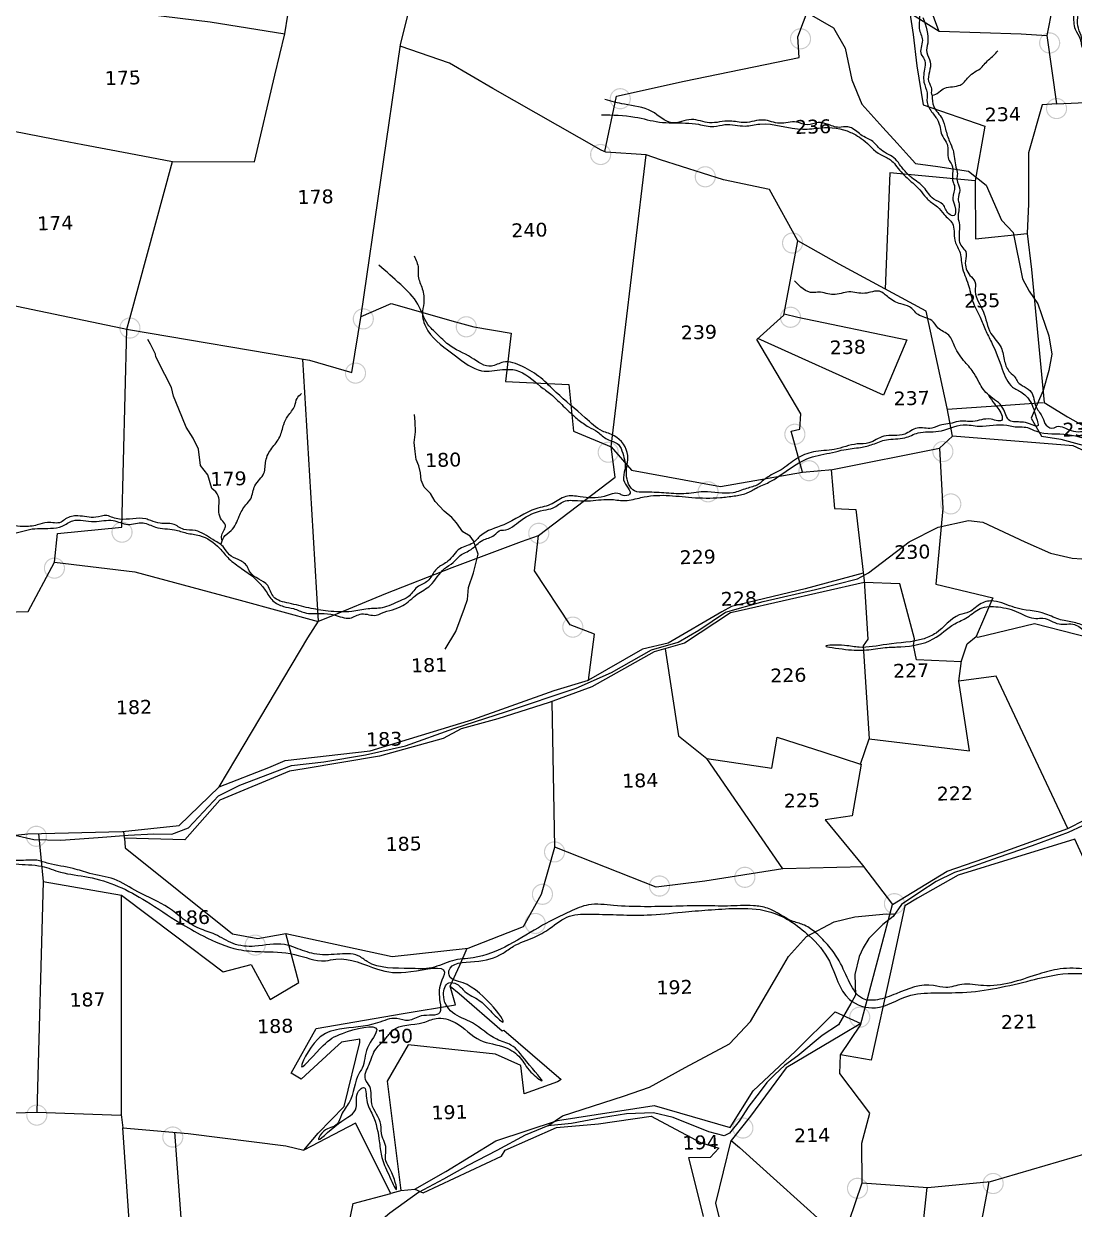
# Model space of a CAD drawing. Header units: inches. Extents: x 736579 to 743568, y 1629743 to 1634341.
# Drawn here: x 739225 to 740690, y 1631311 to 1632965 of the extents above; entities that cross this region are included whole.
import ezdxf
from ezdxf.enums import TextEntityAlignment as Align

# ---------------------------------------------------------------- set-up
doc = ezdxf.new("R2010")
doc.units = ezdxf.units.IN
doc.header["$MEASUREMENT"] = 0
for name, color, linetype in [('PLOT NO', 7, 'Continuous'), ('ROADS', 6, 'Continuous'), ('TANKS-STREAM', 4, 'Continuous'), ('VILLAGE STONES', 240, 'Continuous')]:
    doc.layers.add(name, color=color, linetype=linetype)
doc.styles.get("Standard").update_dxf_attribs({"font": 'verdana.ttf'})

msp = doc.modelspace()

# ---------------------------------------------------------------- hatches: boundary and pattern name
at = {"layer": 'VILLAGE STONES'}
h = msp.add_hatch(color=256, dxfattribs=at)
edge = h.paths.add_edge_path(flags=16)
edge.add_arc((740308.5, 1632944.1), 13.2, -3.5324, 356.4676)
edge = h.paths.add_edge_path()
edge.add_arc((740308.5, 1632944.1), 14.8, -3.5324, 356.4676)
h = msp.add_hatch(color=256, dxfattribs=at)
edge = h.paths.add_edge_path(flags=16)
edge.add_arc((740656, 1632938.3), 13.2, -3.5324, 356.4676)
edge = h.paths.add_edge_path()
edge.add_arc((740656, 1632938.3), 14.8, -3.5324, 356.4676)
h = msp.add_hatch(color=256, dxfattribs=at)
edge = h.paths.add_edge_path(flags=16)
edge.add_arc((740057, 1632860.5), 13.2, -3.5324, 356.4676)
edge = h.paths.add_edge_path()
edge.add_arc((740057, 1632860.5), 14.8, -3.5324, 356.4676)
h = msp.add_hatch(color=256, dxfattribs=at)
edge = h.paths.add_edge_path(flags=16)
edge.add_arc((740665.7, 1632846.8), 13.2, -3.5324, 356.4676)
edge = h.paths.add_edge_path()
edge.add_arc((740665.7, 1632846.8), 14.8, -3.5324, 356.4676)
h = msp.add_hatch(color=256, dxfattribs=at)
edge = h.paths.add_edge_path(flags=16)
edge.add_arc((740029.6, 1632782.7), 13.2, -3.5324, 356.4676)
edge = h.paths.add_edge_path()
edge.add_arc((740029.6, 1632782.7), 14.8, -3.5324, 356.4676)
h = msp.add_hatch(color=256, dxfattribs=at)
edge = h.paths.add_edge_path(flags=16)
edge.add_arc((740175.6, 1632751.6), 13.2, -3.5324, 356.4676)
edge = h.paths.add_edge_path()
edge.add_arc((740175.6, 1632751.6), 14.8, -3.5324, 356.4676)
h = msp.add_hatch(color=256, dxfattribs=at)
edge = h.paths.add_edge_path(flags=16)
edge.add_arc((740297.4, 1632659.2), 13.2, -3.5324, 356.4676)
edge = h.paths.add_edge_path()
edge.add_arc((740297.4, 1632659.2), 14.8, -3.5324, 356.4676)
h = msp.add_hatch(color=256, dxfattribs=at)
edge = h.paths.add_edge_path(flags=16)
edge.add_arc((739698.5, 1632553.3), 13.2, -3.5324, 356.4676)
edge = h.paths.add_edge_path()
edge.add_arc((739698.5, 1632553.3), 14.8, -3.5324, 356.4676)
h = msp.add_hatch(color=256, dxfattribs=at)
edge = h.paths.add_edge_path(flags=16)
edge.add_arc((740294.5, 1632555.6), 13.2, -3.5324, 356.4676)
edge = h.paths.add_edge_path()
edge.add_arc((740294.5, 1632555.6), 14.8, -3.5324, 356.4676)
h = msp.add_hatch(color=256, dxfattribs=at)
edge = h.paths.add_edge_path(flags=16)
edge.add_arc((739372.9, 1632540.6), 13.2, -3.5324, 356.4676)
edge = h.paths.add_edge_path()
edge.add_arc((739372.9, 1632540.6), 14.8, -3.5324, 356.4676)
h = msp.add_hatch(color=256, dxfattribs=at)
edge = h.paths.add_edge_path(flags=16)
edge.add_arc((739842.2, 1632542.3), 13.2, -3.5324, 356.4676)
edge = h.paths.add_edge_path()
edge.add_arc((739842.2, 1632542.3), 14.8, -3.5324, 356.4676)
h = msp.add_hatch(color=256, dxfattribs=at)
edge = h.paths.add_edge_path(flags=16)
edge.add_arc((739687.6, 1632477.7), 13.2, -3.5324, 356.4676)
edge = h.paths.add_edge_path()
edge.add_arc((739687.6, 1632477.7), 14.8, -3.5324, 356.4676)
h = msp.add_hatch(color=256, dxfattribs=at)
edge = h.paths.add_edge_path(flags=16)
edge.add_arc((740300.6, 1632392.4), 13.2, -3.5324, 356.4676)
edge = h.paths.add_edge_path()
edge.add_arc((740300.6, 1632392.4), 14.8, -3.5324, 356.4676)
h = msp.add_hatch(color=256, dxfattribs=at)
edge = h.paths.add_edge_path(flags=16)
edge.add_arc((740507.1, 1632368.3), 13.2, -3.5324, 356.4676)
edge = h.paths.add_edge_path()
edge.add_arc((740507.1, 1632368.3), 14.8, -3.5324, 356.4676)
h = msp.add_hatch(color=256, dxfattribs=at)
edge = h.paths.add_edge_path(flags=16)
edge.add_arc((740040.2, 1632367.3), 13.2, -3.5324, 356.4676)
edge = h.paths.add_edge_path()
edge.add_arc((740040.2, 1632367.3), 14.8, -3.5324, 356.4676)
h = msp.add_hatch(color=256, dxfattribs=at)
edge = h.paths.add_edge_path(flags=16)
edge.add_arc((740320.3, 1632341.5), 13.2, -3.5324, 356.4676)
edge = h.paths.add_edge_path()
edge.add_arc((740320.3, 1632341.5), 14.8, -3.5324, 356.4676)
h = msp.add_hatch(color=256, dxfattribs=at)
edge = h.paths.add_edge_path(flags=16)
edge.add_arc((740179.5, 1632312.1), 13.2, -3.5324, 356.4676)
edge = h.paths.add_edge_path()
edge.add_arc((740179.5, 1632312.1), 14.8, -3.5324, 356.4676)
h = msp.add_hatch(color=256, dxfattribs=at)
edge = h.paths.add_edge_path(flags=16)
edge.add_arc((740518.1, 1632295.2), 13.2, -3.5324, 356.4676)
edge = h.paths.add_edge_path()
edge.add_arc((740518.1, 1632295.2), 14.8, -3.5324, 356.4676)
h = msp.add_hatch(color=256, dxfattribs=at)
edge = h.paths.add_edge_path(flags=16)
edge.add_arc((739361.9, 1632255.8), 13.2, -3.5324, 356.4676)
edge = h.paths.add_edge_path()
edge.add_arc((739361.9, 1632255.8), 14.8, -3.5324, 356.4676)
h = msp.add_hatch(color=256, dxfattribs=at)
edge = h.paths.add_edge_path(flags=16)
edge.add_arc((739943.3, 1632254.2), 13.2, -3.5324, 356.4676)
edge = h.paths.add_edge_path()
edge.add_arc((739943.3, 1632254.2), 14.8, -3.5324, 356.4676)
h = msp.add_hatch(color=256, dxfattribs=at)
edge = h.paths.add_edge_path(flags=16)
edge.add_arc((739267.6, 1632205.6), 13.2, -3.5324, 356.4676)
edge = h.paths.add_edge_path()
edge.add_arc((739267.6, 1632205.6), 14.8, -3.5324, 356.4676)
h = msp.add_hatch(color=256, dxfattribs=at)
edge = h.paths.add_edge_path(flags=16)
edge.add_arc((739990.8, 1632123.3), 13.2, -3.5324, 356.4676)
edge = h.paths.add_edge_path()
edge.add_arc((739990.8, 1632123.3), 14.8, -3.5324, 356.4676)
h = msp.add_hatch(color=256, dxfattribs=at)
edge = h.paths.add_edge_path(flags=16)
edge.add_arc((739242.4, 1631831.5), 13.2, -3.5324, 356.4676)
edge = h.paths.add_edge_path()
edge.add_arc((739242.4, 1631831.5), 14.8, -3.5324, 356.4676)
h = msp.add_hatch(color=256, dxfattribs=at)
edge = h.paths.add_edge_path(flags=16)
edge.add_arc((739965.3, 1631809.7), 13.2, -3.5324, 356.4676)
edge = h.paths.add_edge_path()
edge.add_arc((739965.3, 1631809.7), 14.8, -3.5324, 356.4676)
h = msp.add_hatch(color=256, dxfattribs=at)
edge = h.paths.add_edge_path(flags=16)
edge.add_arc((740230.8, 1631774.3), 13.2, -3.5324, 356.4676)
edge = h.paths.add_edge_path()
edge.add_arc((740230.8, 1631774.3), 14.8, -3.5324, 356.4676)
h = msp.add_hatch(color=256, dxfattribs=at)
edge = h.paths.add_edge_path(flags=16)
edge.add_arc((740111.7, 1631762.1), 13.2, -3.5324, 356.4676)
edge = h.paths.add_edge_path()
edge.add_arc((740111.7, 1631762.1), 14.8, -3.5324, 356.4676)
h = msp.add_hatch(color=256, dxfattribs=at)
edge = h.paths.add_edge_path(flags=16)
edge.add_arc((739948.4, 1631750.6), 13.2, -3.5324, 356.4676)
edge = h.paths.add_edge_path()
edge.add_arc((739948.4, 1631750.6), 14.8, -3.5324, 356.4676)
h = msp.add_hatch(color=256, dxfattribs=at)
edge = h.paths.add_edge_path(flags=16)
edge.add_arc((740439.5, 1631737.5), 13.2, -3.5324, 356.4676)
edge = h.paths.add_edge_path()
edge.add_arc((740439.5, 1631737.5), 14.8, -3.5324, 356.4676)
h = msp.add_hatch(color=256, dxfattribs=at)
edge = h.paths.add_edge_path(flags=16)
edge.add_arc((739938.4, 1631709.9), 13.2, -3.5324, 356.4676)
edge = h.paths.add_edge_path()
edge.add_arc((739938.4, 1631709.9), 14.8, -3.5324, 356.4676)
h = msp.add_hatch(color=256, dxfattribs=at)
edge = h.paths.add_edge_path(flags=16)
edge.add_arc((739547.7, 1631679.7), 13.2, -3.5324, 356.4676)
edge = h.paths.add_edge_path()
edge.add_arc((739547.7, 1631679.7), 14.8, -3.5324, 356.4676)
h = msp.add_hatch(color=256, dxfattribs=at)
edge = h.paths.add_edge_path(flags=16)
edge.add_arc((740391.1, 1631579.1), 13.2, -3.5324, 356.4676)
edge = h.paths.add_edge_path()
edge.add_arc((740391.1, 1631579.1), 14.8, -3.5324, 356.4676)
h = msp.add_hatch(color=256, dxfattribs=at)
edge = h.paths.add_edge_path(flags=16)
edge.add_arc((739243, 1631442.5), 13.2, -3.5324, 356.4676)
edge = h.paths.add_edge_path()
edge.add_arc((739243, 1631442.5), 14.8, -3.5324, 356.4676)
h = msp.add_hatch(color=256, dxfattribs=at)
edge = h.paths.add_edge_path(flags=16)
edge.add_arc((739432.7, 1631411.9), 13.2, -3.5324, 356.4676)
edge = h.paths.add_edge_path()
edge.add_arc((739432.7, 1631411.9), 14.8, -3.5324, 356.4676)
h = msp.add_hatch(color=256, dxfattribs=at)
edge = h.paths.add_edge_path(flags=16)
edge.add_arc((740228.1, 1631424.5), 13.2, -3.5324, 356.4676)
edge = h.paths.add_edge_path()
edge.add_arc((740228.1, 1631424.5), 14.8, -3.5324, 356.4676)
h = msp.add_hatch(color=256, dxfattribs=at)
edge = h.paths.add_edge_path(flags=16)
edge.add_arc((740577.2, 1631347.1), 13.2, -3.5324, 356.4676)
edge = h.paths.add_edge_path()
edge.add_arc((740577.2, 1631347.1), 14.8, -3.5324, 356.4676)
h = msp.add_hatch(color=256, dxfattribs=at)
edge = h.paths.add_edge_path(flags=16)
edge.add_arc((740388, 1631340.4), 13.2, -3.5324, 356.4676)
edge = h.paths.add_edge_path()
edge.add_arc((740388, 1631340.4), 14.8, -3.5324, 356.4676)

# ---------------------------------------------------------------- linework, layer by layer
at = {"layer": 'PLOT NO'}
for points in [[(739166.9, 1633143.8), (739151.8, 1633044.8), (739137.2, 1632931.5), (739135.8, 1632828), (739108.1, 1632738.4), (739067.2, 1632601.5), (739101.4, 1632594.9), (739370.9, 1632538.6), (739623.5, 1632495.7), (739682.4, 1632478.4), (739695.6, 1632558.2), (739750.3, 1632935.7), (739784.3, 1633073.2), (739868.8, 1633073.6), (739939.6, 1633065.7), (740009, 1633294.3), (740025.1, 1633331.4), (740086.7, 1633415.4), (740123.8, 1633465.8), (740170.3, 1633525), (740202.6, 1633562.9)], [(739796.6, 1633438.6), (739674.4, 1633448.7), (739588.1, 1633454.9), (739551.1, 1633457.5), (739541.8, 1633346.3), (739525.1, 1633315), (739467.3, 1633206.1), (739420, 1633114.4), (739397.5, 1632978.5), (739484.9, 1632967.9), (739588.8, 1632951.2)], [(738625.4, 1632884.9), (738688, 1632876.8), (738782.7, 1632867.8), (738864.9, 1632859.5), (738966.5, 1632848), (739049.5, 1632837.7), (739137.4, 1632827.9), (739189, 1632819.3), (739268, 1632804.3), (739307.4, 1632796.8), (739371.2, 1632784.7), (739432.4, 1632773.1), (739546.9, 1632772.3), (739575.3, 1632893.3), (739588.8, 1632951.2), (739601.4, 1633029.8), (739612.7, 1633086.4), (739447.6, 1633110.7), (739418.1, 1633114.6), (739276.1, 1633130.9), (739218.4, 1633135.5), (739166.9, 1633143.8), (739192.3, 1633270.9), (739211.6, 1633367.4)], [(739541.8, 1633346.3), (739691.5, 1633347.5), (739768.2, 1633347.1), (739787, 1633346.9), (739818.8, 1633338.1), (739981.1, 1633298.7), (740008.3, 1633292.1), (740159.5, 1633261.9), (740297, 1633234.4), (740360.8, 1633222.4), (740416.6, 1633091.1), (740461.1, 1632980.3), (740465.8, 1632950.1), (740470.8, 1632906.5), (740479.8, 1632851.9), (740565.7, 1632822.1), (740552.1, 1632745.9), (740552.4, 1632665), (740624.7, 1632672.5)], [(740501.4, 1632955), (740489.5, 1632987.8), (740478.6, 1633016.7), (740456.9, 1633075.4), (740392.5, 1633250.7), (740294.4, 1633285.9), (740245.4, 1633301.9), (740148.8, 1633313.6), (740024.2, 1633329.2)], [(740675.7, 1633069.1), (740652, 1632948.5), (740665.4, 1632853.5), (740645.7, 1632851.8), (740626.7, 1632785), (740626.5, 1632713.7), (740624.7, 1632672.5), (740630.6, 1632622.3), (740648.5, 1632436.5), (740681.1, 1632416.9), (740722.5, 1632393.3)], [(740035.3, 1632786.7), (740051.7, 1632864.1), (740146, 1632884.8), (740306.7, 1632917.8), (740304.8, 1632946.7), (740320.4, 1632988.8), (740411.8, 1632983.3), (740461.1, 1632980.3), (740501.8, 1632954.8), (740616.2, 1632951.1), (740652, 1632948.5)], [(740724.4, 1632359.8), (740688.9, 1632376.2), (740520.5, 1632389.5), (740513, 1632428.8), (740483.7, 1632564), (740362.6, 1632629.6), (740304.5, 1632662.2), (740265.3, 1632733.8), (740200.8, 1632747.2), (740113.2, 1632775.2), (740093, 1632782.3), (740036.7, 1632786.1), (740030.3, 1632788.6), (739879, 1632874.8), (739818.7, 1632910.3), (739750, 1632933.9)], [(740665.4, 1632853.5), (740716.5, 1632855.5), (740715.3, 1632880.4), (740776.1, 1632857.9), (740909.1, 1632834.6), (741036.4, 1632801.6), (741065.7, 1632796.2), (741150.8, 1632779.2)], [(739169.5, 1631828.3), (739230.5, 1631835.1), (739362.7, 1631838.4), (739441.5, 1631846.4), (739497.5, 1631900.3), (739566.6, 1631927.4), (739589.3, 1631937.3), (739708.2, 1631950.9), (739851.3, 1631994.3), (739964.7, 1632034.9), (740012.9, 1632049.3), (740021.2, 1632113.5), (739986.9, 1632126.3), (739937.4, 1632202), (739943, 1632251.2), (740049.9, 1632332.3), (740044.4, 1632374.9), (740093, 1632782.3)], [(739368.7, 1632539), (739372.9, 1632554), (739432.4, 1632773.1)], [(740552.1, 1632745.9), (740432.9, 1632757.2), (740426.7, 1632594.9)], [(740311.1, 1632339.7), (740295.5, 1632396.6), (740307.4, 1632399.4), (740308.8, 1632420.8), (740247.4, 1632524.6), (740285.3, 1632558.3), (740304.5, 1632662.2)], [(738977.8, 1632617.3), (738953.3, 1632382.6), (738943, 1632381.3), (738934.5, 1632092.9), (738989, 1632086.2), (739071.7, 1632078.6), (739188.2, 1632065.3), (739198, 1632144.1), (739230.9, 1632145), (739267.7, 1632213.9), (739271.9, 1632253.8), (739361.8, 1632262.9), (739368.7, 1632539)], [(739695.4, 1632556.7), (739737.6, 1632574.8), (739827, 1632549.4), (739852.6, 1632542.1), (739905, 1632533.3), (739896.7, 1632466), (739985.4, 1632461.8), (739991.6, 1632396.8), (740044.4, 1632374.9), (740072.9, 1632342.1), (740196.8, 1632319.5), (740311.1, 1632339.7), (740353, 1632343), (740502.6, 1632373.2), (740520.5, 1632389.5)], [(740285.6, 1632560.2), (740304.6, 1632555.7), (740456.6, 1632524), (740424.3, 1632446.7), (740248.9, 1632525.9)], [(739635.8, 1632131.6), (739626.6, 1632287.8), (739614.3, 1632497.2)], [(740513.3, 1632427.3), (740601.3, 1632433.3), (740647.2, 1632436.6)], [(740502.6, 1632373.2), (740507.1, 1632288.6), (740497.1, 1632183.1), (740576.8, 1632164.2), (740553.3, 1632110.2), (740556, 1632109.3), (740634.8, 1632128.3), (740751.3, 1632098.4), (740983, 1632036)], [(740351.3, 1632342.9), (740355.8, 1632288.9), (740385.8, 1632287.2), (740397.3, 1632188), (740402.4, 1632106.5), (740395.9, 1632097), (740404.4, 1631967.3), (740462.3, 1631960.4), (740544, 1631950.6), (740529.3, 1632047.9), (740533.2, 1632076.2), (740541.2, 1632100.2), (740553.3, 1632110.2)], [(739497.5, 1631900.3), (739532.1, 1631959.2), (739621, 1632108.2), (739635.8, 1632131.6), (739651.5, 1632137.9), (739730, 1632170.1), (739822.5, 1632206.3), (739919.4, 1632243), (739943, 1632251.2)], [(739267.7, 1632213.9), (739379.8, 1632200.6), (739526.8, 1632160.7), (739635.5, 1632131.1)], [(740397.5, 1632185.5), (740225.9, 1632146.7), (740210.9, 1632143.3), (740146.7, 1632100.8), (740104.2, 1632088.8), (740017.5, 1632040), (739957.8, 1632018.1), (739886.1, 1631995.4), (739835, 1631981.5), (739809.9, 1631967.8), (739721.2, 1631943.2), (739616.2, 1631925.6), (739595.6, 1631922.2), (739498.4, 1631881.9), (739449.5, 1631826.4), (739365.3, 1631828.9), (739364.3, 1631838.5)], [(740396.1, 1632198.5), (740314.8, 1632176.5), (740212, 1632152), (740198.5, 1632144.7), (740123.7, 1632100.8), (740087.9, 1632092.6), (740012.9, 1632049.3)], [(740533, 1632074.9), (740470.5, 1632077.8), (740466.3, 1632097.9), (740467.5, 1632107.2), (740446.8, 1632183.7), (740397.5, 1632185.5)], [(740119.7, 1632093.2), (740138.4, 1631971.7), (740177.8, 1631939.8), (740268.3, 1631926.5), (740275.8, 1631969.8), (740340.9, 1631948.8), (740392.1, 1631932.3), (740404.4, 1631967.3)], [(740681.6, 1631842.2), (740581.2, 1632055), (740529.3, 1632047.9)], [(739365.3, 1631828.9), (739366.1, 1631815.6), (739516.2, 1631695.6), (739551.2, 1631689.1), (739590.2, 1631696), (739738.6, 1631663.8), (739844.9, 1631675.6), (739922.1, 1631705.5), (739947, 1631750.9), (739965.7, 1631816.3), (739962, 1632019.6)], [(740283.9, 1631786.2), (740177.8, 1631939.8)], [(740393, 1631932), (740380.4, 1631859.9), (740342.7, 1631854.4), (740394.8, 1631791.4), (740437, 1631736.2)], [(740691.1, 1631827.5), (740528.4, 1631777.3), (740471.6, 1631745), (740453.8, 1631734.6), (740434.3, 1631643.6), (740406.9, 1631519), (740364.1, 1631526.7), (740392, 1631568), (740437, 1631736.2), (740513.3, 1631782.9), (740590, 1631809.3), (740681.6, 1631842.2), (740752.4, 1631878.7)], [(739245.2, 1631835.5), (739251.7, 1631768.3), (739361.2, 1631749.4), (739436.5, 1631692.7), (739503.1, 1631642.6), (739542, 1631652.6), (739568.4, 1631603.7), (739608.6, 1631627.3), (739590.2, 1631696)], [(740394.3, 1631348.1), (740486, 1631341.6), (740573.4, 1631349.9), (740726.1, 1631394.3), (740790.3, 1631397.4), (740788.6, 1631413), (740801, 1631429.8), (740776.2, 1631608), (740830.3, 1631624.4), (740754.4, 1631712.4), (740731.9, 1631737.6), (740691.1, 1631827.5)], [(740396.7, 1631789), (740283.9, 1631786.2), (740174.8, 1631769), (740107.2, 1631760.7), (739965.7, 1631816.3)], [(738767.7, 1631768), (738768.2, 1631578.5), (738767.5, 1631410.2), (738844.3, 1631420.9), (738913.8, 1631427.6), (739019.9, 1631434.6), (739133.2, 1631443.5), (739243.1, 1631446.5)], [(739251.7, 1631768.3), (739243.1, 1631446.5), (739360, 1631442.3), (739361.1, 1631444.1), (739361.2, 1631749.4)], [(739360.5, 1631443.2), (739363.1, 1631424.7), (739454, 1631416.9), (739590.2, 1631399.7), (739615.4, 1631393.8), (739635.4, 1631417.3), (739671.6, 1631454.5), (739693.6, 1631543.6), (739693.8, 1631548.6), (739668.1, 1631544.4), (739658.7, 1631535.9), (739611.9, 1631492.6), (739598, 1631501.1), (739632.6, 1631563.4), (739754.1, 1631584.1), (739826.9, 1631596.3), (739819.8, 1631622.4), (739833.3, 1631651.9), (739843.2, 1631675.4)], [(739819.8, 1631622.4), (739832.1, 1631612.4), (739892.4, 1631560), (739894.7, 1631560.8), (739974.6, 1631492.2), (739969.2, 1631488.9), (739923, 1631472.3), (739918.4, 1631511.6), (739883, 1631527.5), (739761.3, 1631540.5), (739731.7, 1631489.9), (739750.9, 1631337.1), (739770.6, 1631339.4), (739813.5, 1631364), (739883.4, 1631406.8), (739969.6, 1631435.2), (740104.5, 1631456), (740210.3, 1631425.1), (740242.6, 1631476.3), (740301.3, 1631531.5), (740356.6, 1631586.5), (740392.6, 1631570.2)], [(740392.6, 1631570.2), (740366.2, 1631554.3), (740288.6, 1631508.6), (740238.6, 1631441.2), (740211.5, 1631407.2), (740223.3, 1631397.2), (740275.5, 1631350.3), (740341.6, 1631291), (740367.1, 1631267), (740394.3, 1631348.1), (740394.1, 1631403.3), (740405, 1631445.1), (740363.4, 1631500.6), (740364.1, 1631526.7)], [(739133.2, 1631443.5), (739127.4, 1631258.3), (739119.7, 1631056.7), (739136.2, 1631056.1), (739233.9, 1631058.2), (739298.2, 1631059.5), (739405.7, 1631065), (739461.2, 1631066.9), (739511.7, 1631073.3), (739570.9, 1631080.8), (739636.7, 1631088.2), (739664.4, 1631221.7), (739684.5, 1631319), (739736.8, 1631333.3)], [(739770.6, 1631339.4), (739782.1, 1631334.3), (739891.3, 1631385.2), (739896.6, 1631393.8), (739968.2, 1631425), (740026.8, 1631430.3), (740099.9, 1631441), (740169, 1631404.5), (740194.6, 1631396.4), (740182.6, 1631383.2), (740152.4, 1631383), (740169.4, 1631314.5), (740172.7, 1631301.1)], [(739387.5, 1631064.1), (739363.1, 1631424.7)], [(739752.4, 1631337.2), (739736.8, 1631333.3), (739687.5, 1631431.2), (739615.4, 1631393.8)], [(739435.1, 1631418.5), (739461.2, 1631066.9)], [(740212.4, 1631230.3), (740190.4, 1631319.6), (740211.5, 1631407.2)], [(740209, 1630909), (740243.1, 1630907.7), (740272.4, 1630906.5), (740281.1, 1630940.8), (740297.1, 1630945), (740302.1, 1631006.5), (740348, 1631008.4), (740350.7, 1631024.1), (740460.1, 1631042.5), (740509, 1631050.7), (740531.8, 1631138), (740551.7, 1631243.5), (740569.8, 1631339.4), (740571.5, 1631349.7)], [(740484.7, 1631341.7), (740472.3, 1631224.6), (740466.9, 1631165.6), (740500.1, 1631150.7), (740531.6, 1631137)]]:
    msp.add_lwpolyline(points, dxfattribs=at)
at = {"layer": 'ROADS'}
msp.add_lwpolyline([(739212.5, 1631833.1), (739238.8, 1631826.9), (739276.7, 1631826), (739328.8, 1631829.9), (739370.3, 1631832.9), (739406.1, 1631834.8), (739431.2, 1631834.6), (739454.4, 1631843.1), (739496.4, 1631887.9), (739526.4, 1631903), (739598.3, 1631930.1), (739643.5, 1631935.4), (739701.4, 1631945.3), (739757.6, 1631957.6), (739825, 1631981.7), (739898.2, 1632005.6), (739995.4, 1632038.1), (740044.9, 1632059.8), (740100.5, 1632091.8), (740137.8, 1632102.2), (740166.8, 1632119.2), (740203.7, 1632144.4), (740256.5, 1632158.9), (740329.4, 1632175.8), (740387.9, 1632190.6), (740403.1, 1632199), (740460.2, 1632242.2), (740500.6, 1632262.7), (740542.9, 1632272), (740562.8, 1632269.8), (740621.2, 1632242.2), (740657.4, 1632226.6), (740687.6, 1632219.7), (740714.6, 1632217.5)], dxfattribs=at)
at = {"layer": 'TANKS-STREAM'}
for points in [[(740317.5, 1632980.9), (740354.4, 1632959.6), (740370.6, 1632930.8), (740380, 1632887), (740393.9, 1632852.9), (740423.5, 1632820.2), (740443.1, 1632798.6), (740460.1, 1632779.8), (740468.8, 1632770.2), (740500, 1632766.1), (740542.9, 1632759.6), (740567.3, 1632739.8), (740589.1, 1632691.1), (740605.2, 1632673.7), (740618.4, 1632609.4), (740627.5, 1632592.1), (740639.4, 1632574.3), (740655, 1632529.9), (740658.9, 1632504.3), (740655, 1632481.5), (740646.9, 1632453.5), (740638.7, 1632434.5), (740630.3, 1632415), (740644.9, 1632389.8), (740671.7, 1632385.4), (740724.8, 1632371.1)], [(739487.4, 1632316.6), (739481.5, 1632335.7), (739471.4, 1632348.7), (739468.7, 1632371.7), (739461, 1632386.9), (739451.3, 1632402.4), (739441, 1632427.6), (739433.7, 1632445.5), (739431, 1632457.4), (739421.8, 1632475.7), (739408.9, 1632500.4), (739408.8, 1632504.3), (739401.5, 1632517.9), (739397.9, 1632524.5)], [(739812.8, 1632092.5), (739827.5, 1632117.3), (739839.5, 1632149.7), (739844, 1632161.8), (739845.1, 1632178.8), (739852.2, 1632198.9), (739858.6, 1632224.9), (739852.2, 1632243.6), (739847.5, 1632250.3), (739837.4, 1632256.1), (739828.7, 1632268.8), (739822.1, 1632276.3), (739811.2, 1632284.9), (739798.6, 1632298.6), (739792.4, 1632309.6), (739783.6, 1632318.6), (739779.3, 1632328.3), (739778.2, 1632338.4), (739776.2, 1632348.4), (739772.1, 1632357.2), (739770.7, 1632368.4), (739769.3, 1632381), (739771.1, 1632395.6), (739771, 1632409.8), (739770.1, 1632420)], [(740742, 1631864.9), (740681.9, 1631836.8), (740631.5, 1631818.2), (740584, 1631802), (740542.2, 1631787.2), (740523.4, 1631781.2), (740497.5, 1631768.5), (740474.8, 1631753.4), (740449.3, 1631736.3), (740437.9, 1631719.6), (740423.3, 1631708.3), (740403.9, 1631688.9), (740395.9, 1631675.9), (740390.4, 1631663.7), (740384.4, 1631638.8), (740385.3, 1631609.9), (740378.9, 1631598.3), (740361.5, 1631568.6), (740338.7, 1631553.4), (740304.6, 1631525.3), (740286, 1631511.7), (740272.7, 1631499), (740261.7, 1631487.8), (740251, 1631473.5), (740236.2, 1631454.8), (740222.9, 1631434.2), (740209.5, 1631417.2), (740202, 1631413.6), (740180.5, 1631419), (740131, 1631439.1), (740103.3, 1631445.5), (740065.6, 1631444.3), (740030.6, 1631438.8), (739988.8, 1631430.6), (739956.1, 1631427.6), (739976.4, 1631441.4), (740061.7, 1631469), (740098, 1631481.6), (740147.4, 1631508.8), (740209.4, 1631542), (740238.6, 1631573.1), (740272.4, 1631630.3), (740291.9, 1631663.7), (740316.8, 1631691.6), (740355.6, 1631712.1), (740384.3, 1631719.2), (740428.6, 1631723.2), (740440.2, 1631722.9)], [(739956.1, 1631427.6), (739924.4, 1631414.4), (739884.7, 1631393.3), (739844.2, 1631372), (739810.2, 1631353.1), (739775.5, 1631334.5), (739735.4, 1631305.6), (739710.3, 1631284.2), (739688.5, 1631267.6), (739660.8, 1631247.4), (739640.3, 1631236.8), (739605.7, 1631218.3), (739563, 1631199.1), (739517.3, 1631179.1), (739476.7, 1631162.9), (739451.9, 1631156), (739428.9, 1631147), (739369, 1631130.1), (739321.6, 1631104.8), (739294, 1631082.6), (739275.3, 1631059.1), (739254.1, 1631040.4), (739231, 1631027.4), (739201.5, 1631012.4)]]:
    msp.add_lwpolyline(points, dxfattribs=at)
for points in [[(740514.1, 1633065.8), (740523.1, 1633072), (740537.5, 1633078.6), (740545.4, 1633083.2), (740555.8, 1633084.4), (740571.3, 1633090.9), (740581.7, 1633099.4), (740605.4, 1633108.4), (740623.4, 1633118.4), (740643.7, 1633125.5), (740663.9, 1633135.4), (740679.7, 1633139.2), (740689.9, 1633144.9), (740704.7, 1633148.5), (740726.8, 1633156.7), (740733.6, 1633158.7), (740748.5, 1633161.5), (740759.1, 1633163.1), (740767.5, 1633164.8), (740760.3, 1633155.9), (740751.6, 1633147.4), (740746.8, 1633135.7), (740734.8, 1633122.6), (740727, 1633103.4), (740714.7, 1633087.1), (740702.2, 1633058.3), (740696.7, 1633053.5), (740696.1, 1633036.1), (740685.9, 1633018.1), (740687.2, 1632995.5), (740689.2, 1632977.6), (740691.7, 1632957.5), (740698.6, 1632943.8), (740704.3, 1632925.1), (740710.1, 1632918.7), (740702.7, 1632937.9), (740699.8, 1632948.9), (740695.3, 1632962.2), (740695.3, 1632992.6), (740690.6, 1633006.1), (740696, 1633021.3), (740701.2, 1633031.2), (740705.7, 1633054.2), (740713.6, 1633072.7), (740719.1, 1633084.6), (740729.4, 1633098.8), (740738.2, 1633118.1), (740750.2, 1633132.2), (740765.4, 1633152.7), (740775.2, 1633170), (740789, 1633186.9), (740802.1, 1633202.8), (740825.9, 1633229.1), (740841.1, 1633249.8), (740857.5, 1633262.9), (740874, 1633277.5), (740894.1, 1633290.3), (740905.1, 1633304.2), (740924.9, 1633313.3), (740937.3, 1633323.7), (740957.9, 1633328.7), (740970.7, 1633332.8), (740997.1, 1633326.2), (741011.8, 1633322.9), (741023.6, 1633323), (741036.2, 1633319.4), (741050.2, 1633321.8), (741060.4, 1633326.9)], [(740270.2, 1633142), (740285.9, 1633139.9), (740299.8, 1633135.2), (740321.3, 1633131.5), (740346.7, 1633122.1), (740360, 1633121.6), (740386.2, 1633109.7), (740411.4, 1633103.5), (740429.4, 1633094.6), (740436.2, 1633080.8), (740437.9, 1633068.4), (740446.9, 1633056.7), (740453.1, 1633038), (740459.5, 1633023.9), (740464.8, 1633008.9), (740467.9, 1632992.9), (740474.3, 1632975.8), (740474, 1632958.5), (740478.5, 1632942.1), (740476.8, 1632922.3), (740481.2, 1632915.8), (740481.9, 1632904.5), (740480.7, 1632883.5), (740485, 1632868.7), (740485.1, 1632855.4), (740492.6, 1632840.7), (740501.2, 1632827.6), (740506.8, 1632807.6), (740513.1, 1632797.1), (740515.1, 1632776.2), (740519.5, 1632768.2), (740521.4, 1632744), (740523.5, 1632737.9), (740520.8, 1632722.4), (740523.7, 1632710.5), (740522.7, 1632697.4), (740515.3, 1632700), (740507.1, 1632713.1), (740494.4, 1632720.5), (740480.7, 1632736.7), (740464, 1632750.1), (740453, 1632760.7), (740448.6, 1632766.2), (740441, 1632776.1), (740420.9, 1632789.2), (740407.5, 1632802), (740396.6, 1632807.6), (740381, 1632819), (740374.7, 1632821.2), (740362.3, 1632820.5), (740345.6, 1632825.1), (740333, 1632827.3), (740318.1, 1632824.1), (740303.3, 1632827.9), (740279, 1632826.2), (740256.7, 1632830.8), (740230.8, 1632827.1), (740209.8, 1632829.4), (740181.5, 1632827), (740156.3, 1632831.4), (740129, 1632826.8), (740101, 1632842.8), (740062.7, 1632852.7), (740035.6, 1632859.4)], [(740479.3, 1632973.6), (740485.9, 1632938.2), (740484.6, 1632924.8), (740489.5, 1632911.9), (740487.2, 1632884.8), (740491.1, 1632873.6), (740491.7, 1632865.8), (740499.3, 1632868), (740507.4, 1632874.3), (740529.1, 1632878.8), (740536, 1632882.5), (740541.4, 1632889.2), (740549.3, 1632896.3), (740558.9, 1632902.3), (740570.7, 1632914.7), (740578.3, 1632921.2), (740583.7, 1632927.4)], [(740492.3, 1632865.5), (740494.4, 1632849.6), (740506, 1632832.7), (740510.8, 1632818.1), (740516.4, 1632800.9), (740521.3, 1632788.6), (740525.3, 1632765.1), (740527.3, 1632755.7), (740526.6, 1632748.3), (740530.7, 1632732.4), (740528.4, 1632720.9), (740529.7, 1632713.7), (740528.3, 1632694.8), (740530.1, 1632684.7), (740529.7, 1632671.8), (740533.4, 1632654.1), (740539, 1632647.2), (740538.5, 1632633.9), (740544.9, 1632614), (740551.7, 1632605.4), (740552.2, 1632591.7), (740563.2, 1632564), (740574.1, 1632533.1), (740588.2, 1632513.3), (740593.2, 1632494.1), (740600.6, 1632478.8), (740608.1, 1632471.5), (740611.8, 1632465.2), (740620.5, 1632458.8), (740630.3, 1632451.3), (740634.1, 1632441.3), (740637.7, 1632429.5), (740646.2, 1632415.8), (740651, 1632405), (740662.3, 1632401.3), (740666.2, 1632403), (740685.9, 1632397.4), (740699.3, 1632396.1), (740714.7, 1632397.8), (740733.9, 1632399.5), (740754.9, 1632398.1), (740785.7, 1632398.9), (740803.8, 1632396.8), (740815.1, 1632399.4), (740848.4, 1632396.4), (740858, 1632396.3), (740870, 1632394.7), (740891.4, 1632386.3), (740910, 1632384.6), (740928.5, 1632382.6), (740936.7, 1632380.2), (740952.3, 1632379.9), (740969.1, 1632376.7), (740989, 1632373), (741001.8, 1632374.7), (741020.2, 1632369.4), (741050, 1632361.4), (741069.2, 1632348.9), (741086.6, 1632337.8), (741094.4, 1632328.5), (741104.8, 1632325.2), (741119.8, 1632312.6), (741128.5, 1632299), (741135.4, 1632286), (741145.2, 1632272.2), (741153.5, 1632249.4), (741161.2, 1632236.6), (741163.4, 1632226.9), (741170.9, 1632208.9), (741177, 1632197.7), (741186.3, 1632191.8), (741194.4, 1632181.6), (741206.3, 1632177.6), (741222.1, 1632177), (741234.3, 1632173.3), (741245, 1632173.1), (741254.9, 1632171.5), (741259.1, 1632182.4), (741258.2, 1632188.2), (741267.1, 1632198.7), (741279.2, 1632204.6), (741289.4, 1632202.7), (741297.1, 1632201.8), (741307.5, 1632204.7), (741319.6, 1632202.6), (741333.5, 1632198.6), (741347.1, 1632198), (741362.6, 1632195.7), (741374.7, 1632193.4), (741384.6, 1632195.4), (741395.9, 1632198.4), (741414.4, 1632196.7), (741428.7, 1632197.4), (741445.1, 1632200.8), (741465.5, 1632201.1), (741485, 1632205.4), (741497.9, 1632204.8), (741509.5, 1632204.1), (741520.5, 1632205.3), (741533.8, 1632202.7), (741544.2, 1632206.3), (741548.3, 1632221.4), (741554.6, 1632232.2), (741559.6, 1632250.1), (741562.4, 1632257.6), (741572.1, 1632271.6), (741572.4, 1632281.4), (741574.3, 1632287.5), (741582.8, 1632303.5), (741590.5, 1632316.7), (741599.2, 1632327.9), (741604.6, 1632344.3), (741616, 1632355), (741622.8, 1632367.9), (741635.3, 1632375.7), (741650.5, 1632377.8), (741663.9, 1632379.5), (741670.5, 1632382.3), (741689.7, 1632382.1), (741709.5, 1632384.9), (741727, 1632383.1), (741745, 1632384.4), (741754.2, 1632386.7), (741761.7, 1632386.2), (741777.2, 1632387.2), (741789.3, 1632390.3), (741809.4, 1632389.4), (741823.7, 1632386.8), (741842.5, 1632389.6), (741850.4, 1632401.3), (741849.7, 1632411.2), (741847.7, 1632421.5), (741851.7, 1632440.4), (741850.6, 1632449.6), (741851.1, 1632461), (741858.4, 1632469), (741866.9, 1632472.7), (741887.6, 1632475.6), (741919, 1632478.9), (741936.3, 1632479.9), (741948.4, 1632483.2), (741962.6, 1632483.7), (741964.5, 1632485.9), (741951.6, 1632493.7), (741944.9, 1632497.2), (741928.3, 1632502.6), (741914.6, 1632512.7), (741893.1, 1632520.9), (741879.6, 1632529.2), (741869.3, 1632532.8), (741844.1, 1632546.4), (741829.1, 1632551.4), (741809.9, 1632556.3), (741787.2, 1632562.7), (741769.3, 1632565.9), (741740.9, 1632575.9), (741717.9, 1632579.9), (741691, 1632588.6), (741668.1, 1632595.9), (741636.9, 1632601.1), (741615.1, 1632603.4), (741590.8, 1632600.7), (741563.3, 1632598.8), (741527, 1632591.4), (741485.7, 1632588.7), (741446, 1632596.1), (741417.6, 1632605.1), (741386.4, 1632594.1), (741366.6, 1632592), (741339.1, 1632589), (741325.4, 1632589.2), (741315.8, 1632590.3), (741299.2, 1632599.5), (741282.2, 1632606), (741255.9, 1632620.2), (741226.4, 1632632.8), (741216.9, 1632637.7), (741196.1, 1632643), (741173, 1632654.5), (741146.8, 1632667), (741125.1, 1632671.6), (741100.3, 1632675.2), (741079.5, 1632673.1), (741047.2, 1632677.3), (741005.8, 1632676.2), (740987.5, 1632674.8), (740969.7, 1632670.3), (740955.1, 1632674.5), (740937.7, 1632673.8), (740924.5, 1632678.9), (740906.6, 1632681.6), (740884.1, 1632690.9), (740874.7, 1632694.9), (740906.5, 1632686.7), (740926.8, 1632681.8), (740941.1, 1632677.6), (740954.1, 1632678.8), (740968.8, 1632676.8), (740991.3, 1632682.9), (741006.7, 1632683.1), (741028, 1632681.2), (741047.8, 1632683.7), (741072.1, 1632678.1), (741098, 1632681.3), (741110.5, 1632677.9), (741131.6, 1632675.6), (741150, 1632671.9), (741167.5, 1632662.3), (741186.1, 1632656.4), (741198.2, 1632649.7), (741219.8, 1632643.3), (741239.2, 1632632.6), (741255.9, 1632627.7), (741281.2, 1632611.8), (741295.4, 1632607.8), (741315.1, 1632597.8), (741337.8, 1632595.2), (741357.4, 1632594.1), (741374.6, 1632599.3), (741389.9, 1632601.5), (741402.4, 1632607.6), (741415.9, 1632612.2), (741424.3, 1632609.1), (741433.8, 1632605), (741441.6, 1632603), (741454.3, 1632600.1), (741466.7, 1632598.1), (741522.2, 1632596.4), (741532.3, 1632597.4), (741547.6, 1632603.4), (741557.3, 1632605.8), (741581.4, 1632606.8), (741594.1, 1632606.8), (741611.2, 1632607.2), (741628.3, 1632608.4), (741659.8, 1632602.9), (741670.6, 1632601.4), (741695.4, 1632594.6), (741706, 1632591.7), (741718.5, 1632586.5), (741726.1, 1632584.1), (741739.8, 1632583.7), (741752.7, 1632579.6), (741762.7, 1632576.3), (741770.9, 1632572.2), (741787.7, 1632569.3), (741806.8, 1632561), (741815.4, 1632558.9), (741823.5, 1632558.9), (741835.1, 1632557.8), (741843, 1632553.6), (741863.7, 1632543.8), (741875.9, 1632540.8), (741893.1, 1632530.7), (741898.4, 1632525.7), (741912.8, 1632519.9), (741928.3, 1632510), (741946.3, 1632504.7), (741963.8, 1632492.6), (741974.6, 1632487.1), (742001.3, 1632486.9), (742020.3, 1632483.9), (742043.7, 1632493), (742056.2, 1632493.7), (742078.1, 1632501.8), (742110.1, 1632507.1), (742126.9, 1632512.5), (742145, 1632514.8), (742164, 1632524.2), (742182.9, 1632525.2), (742194.4, 1632529.6), (742215.5, 1632536.1), (742228.7, 1632540.3), (742241.5, 1632541.3), (742250.1, 1632541.8), (742271.2, 1632540.7), (742286, 1632532), (742304.3, 1632528.7), (742325.3, 1632519.7), (742342.4, 1632510), (742354, 1632507.7), (742374.4, 1632496.6), (742390.6, 1632493.9), (742415.4, 1632482.5), (742431.1, 1632481.2), (742447, 1632491), (742464.7, 1632489.5), (742481.1, 1632495), (742503.5, 1632490.2), (742526.3, 1632486.5), (742548.5, 1632485.4), (742560.8, 1632485.3), (742574.3, 1632492.4), (742581.4, 1632494.6), (742588.5, 1632498.2), (742599.7, 1632498.4), (742603.7, 1632509.5), (742618.4, 1632516.7), (742624.4, 1632521.2), (742642.9, 1632539.7), (742664.7, 1632559.1), (742672.2, 1632581), (742692.2, 1632601.5)], [(740030.8, 1632838.1), (740077.4, 1632834.9), (740111.6, 1632828), (740129.8, 1632826.8), (740166.3, 1632824.8), (740187.5, 1632821.8), (740203.1, 1632824.4), (740231.1, 1632822.4), (740251.6, 1632825.2), (740311.7, 1632817.9), (740336.7, 1632819.9), (740378.4, 1632813.6), (740385.5, 1632810), (740395.7, 1632803.2), (740420.1, 1632782.5), (740434.2, 1632775.2), (740441, 1632768), (740457.1, 1632749.9), (740472.8, 1632735.8), (740481.5, 1632725.2), (740492.6, 1632714.7), (740499.4, 1632709.7), (740508.7, 1632698.9), (740520.3, 1632686.5), (740522.8, 1632675.5), (740523.6, 1632663.2), (740530.3, 1632647.9), (740533.8, 1632626.7), (740542.5, 1632601.5), (740548.6, 1632578.4), (740559.1, 1632555.7), (740566.5, 1632537.7), (740574.7, 1632521), (740590, 1632483.1), (740604.3, 1632458.3), (740617.5, 1632450.4), (740630.5, 1632435.4), (740638.4, 1632412.2), (740639.8, 1632404.5), (740628.1, 1632406.7), (740616.8, 1632409.4), (740600, 1632411.7), (740590.9, 1632428.8), (740571.2, 1632446.7), (740557.6, 1632464.5), (740550.8, 1632477.1), (740538.1, 1632493), (740523.6, 1632514.5), (740515.3, 1632530.5), (740500.7, 1632540.5), (740491.5, 1632551.1), (740472.4, 1632559.4), (740460.4, 1632570.3), (740448.4, 1632574.2), (740431.2, 1632583.2), (740418.8, 1632591.8), (740398.3, 1632589), (740376, 1632590.9), (740354.3, 1632587.2), (740334, 1632590.6), (740326, 1632590), (740300, 1632606.6)], [(739769.4, 1632641.3), (739775.1, 1632624), (739775.2, 1632612.9), (739780.8, 1632595.4), (739782.8, 1632575.2), (739781, 1632560.2), (739788.7, 1632536.8), (739826.9, 1632502), (739863.6, 1632481), (739892.8, 1632482.6), (739911.5, 1632481.7), (739945.7, 1632459.2), (739959.9, 1632448.3), (739969.5, 1632439.7), (739985.6, 1632423.9), (739997.9, 1632413.2), (740012.6, 1632402.7), (740025.4, 1632395.6), (740038.6, 1632385.5), (740054.4, 1632378), (740060.4, 1632365.8), (740063.5, 1632342.8), (740061.7, 1632328.6), (740070, 1632308.6), (740060.9, 1632307), (740056.1, 1632309.1), (740034.4, 1632305.7), (740000.9, 1632305.1), (739981, 1632305.6), (739961.9, 1632295.4), (739939.4, 1632288.4), (739894.4, 1632266.1), (739862.1, 1632250.8), (739851.3, 1632240.6), (739833.3, 1632232.7), (739816.4, 1632215.1), (739803.2, 1632206.6), (739793.9, 1632195.1), (739788.2, 1632187.6), (739773.6, 1632179.1), (739761.1, 1632165.5), (739749.8, 1632160), (739724.7, 1632150.3), (739705.1, 1632148.8), (739682.3, 1632145.2), (739649.3, 1632145.7), (739622.3, 1632150.1), (739594.6, 1632156.7), (739573.3, 1632165.6), (739565.1, 1632181.2), (739540.6, 1632199.9), (739536.4, 1632208.2), (739523.8, 1632217.8), (739511.7, 1632224.3), (739502.8, 1632235.7), (739488.4, 1632245.4), (739464.2, 1632257.9), (739448, 1632259.7), (739432.9, 1632267), (739415, 1632268.2), (739402, 1632272), (739395.1, 1632274.2), (739358.5, 1632273.9), (739349.2, 1632276.1), (739340.7, 1632278.9), (739325.3, 1632276.6), (739300.2, 1632278.5), (739283.2, 1632274.4), (739276.8, 1632269.8), (739257.8, 1632269.3), (739243.6, 1632265.9), (739224, 1632263.5), (739192.1, 1632267.1), (739172.7, 1632267.4), (739151.3, 1632268.3), (739136.5, 1632268.2), (739125.9, 1632284.2), (739108.6, 1632295.2), (739096.1, 1632308.9), (739082.4, 1632319.1), (739065.5, 1632344.3), (739048.7, 1632367.3)], [(740570.8, 1632447), (740579, 1632434.6), (740589.6, 1632417.4), (740589.6, 1632412.9), (740574.5, 1632413.3), (740548.9, 1632410.1), (740528.7, 1632410.4), (740517.1, 1632407.2), (740505.5, 1632405.6), (740491.6, 1632400.8), (740471.1, 1632401.1), (740453.8, 1632392.6), (740424.5, 1632389.6), (740403.9, 1632380.3), (740387.7, 1632378.8), (740355.6, 1632371.2), (740326.4, 1632367.7), (740302.9, 1632358.1), (740281.3, 1632342.9), (740259.9, 1632330.7), (740249.2, 1632322.5), (740233.2, 1632316.7), (740214.4, 1632310.8), (740173.5, 1632312.1), (740145.5, 1632309.3), (740117.8, 1632310.6), (740090.6, 1632311.5), (740076.9, 1632313.3), (740065.6, 1632336.6), (740067.5, 1632362.9), (740048.7, 1632390.3), (740032.2, 1632396.8), (740008.2, 1632415.4), (739967.6, 1632450.8), (739946.1, 1632470.9), (739920.7, 1632486.7), (739893.7, 1632493), (739877.2, 1632487.3), (739849.3, 1632499.2), (739817.3, 1632517.4), (739801.5, 1632532.1), (739788.7, 1632545.4), (739774.7, 1632573.8), (739750.7, 1632601.2), (739720.2, 1632628.5)], [(740776.3, 1632091.7), (740735.7, 1632110.8), (740708.7, 1632123.1), (740690.4, 1632129.9), (740671.4, 1632133.5), (740650.7, 1632141.6), (740607.1, 1632150.7), (740578.4, 1632159.7), (740560.6, 1632156.4), (740543.8, 1632144.6), (740530, 1632140.3), (740497.5, 1632115), (740480.8, 1632107.2), (740428.9, 1632099.2), (740390.4, 1632095.2), (740369.8, 1632097.7), (740343.8, 1632097), (740371, 1632092.3), (740400.6, 1632091.5), (740426.5, 1632094.8), (740448.6, 1632095.9), (740493.6, 1632106.8), (740523.7, 1632127.9), (740541.3, 1632137.1), (740559.2, 1632149.3), (740584.4, 1632151.5), (740612.7, 1632143.8), (740636.9, 1632135.4), (740646.7, 1632135.7), (740669.1, 1632127.8), (740690.7, 1632126.9), (740705.8, 1632116.8), (740758.1, 1632093.7), (740786.9, 1632079.7), (740815.6, 1632065.1), (740844.6, 1632054.2), (740862.7, 1632048.9), (740880.3, 1632042.8), (740893.9, 1632038.6), (740938.5, 1632024.4), (740977.1, 1632012.4), (741002.2, 1632002.9), (741025.7, 1631996.1), (741049.1, 1631993.4), (741076.9, 1631995.9), (741102.3, 1632000.4), (741149.9, 1632010.4), (741138.9, 1632001.7), (741117.2, 1631987.9), (741098.9, 1631968.2), (741090.5, 1631957.8), (741064, 1631927.5), (741050.7, 1631909), (741039.8, 1631892.9), (741020.4, 1631869.9), (740987.6, 1631824.2), (740966.5, 1631797.7), (740940.8, 1631768.6), (740926.8, 1631744.3), (740905.4, 1631721.1), (740887, 1631681.8), (740857.2, 1631661.6), (740811.5, 1631646.3), (740801.4, 1631640.9), (740771, 1631642.4), (740733.2, 1631641.7), (740702, 1631646.4), (740666.5, 1631645.7), (740637.5, 1631638.2), (740601.7, 1631627.2), (740563.7, 1631623.2), (740533.6, 1631624.7), (740511.2, 1631620.6), (740494.2, 1631623.4), (740441.8, 1631611.9), (740415.8, 1631603.4), (740394.8, 1631605.2), (740377.4, 1631626.6), (740362.4, 1631657.6), (740348, 1631678.2), (740330.1, 1631696.4), (740314.2, 1631707.3), (740298.4, 1631712.7), (740262.3, 1631731.1), (740243, 1631734.6), (740206.7, 1631734.2), (740171.1, 1631734.5), (740129.2, 1631733.7), (740090.7, 1631733.3), (740047.7, 1631734.9), (740012.6, 1631735.8), (739986.9, 1631726.6), (739948.7, 1631707.3), (739901.7, 1631680.1), (739851.7, 1631662), (739822.8, 1631657.9), (739794, 1631648.1), (739763.1, 1631647.1), (739704, 1631656.7), (739691.2, 1631664.9), (739662.1, 1631666.9), (739629.8, 1631667.6), (739603.8, 1631675.8), (739588.6, 1631680.4), (739547.2, 1631678.1), (739516.8, 1631681.9), (739491.7, 1631694.6), (739469.8, 1631702.9), (739447.3, 1631716.1), (739426.9, 1631731.7), (739384, 1631754), (739350.8, 1631771.5), (739317, 1631779.7), (739293.8, 1631786.5), (739259.3, 1631793.6), (739242.8, 1631798), (739218.7, 1631797.7), (739197.5, 1631798.9), (739132.2, 1631786.6), (739192.6, 1631795.2), (739213.6, 1631793), (739249.7, 1631789.6), (739276.2, 1631781.5), (739314.7, 1631774.7), (739395.5, 1631741.1), (739442.4, 1631710.8), (739475.2, 1631692.5), (739524.3, 1631673.6), (739554.9, 1631670.6), (739602.4, 1631666.8), (739645.6, 1631657.9), (739660.3, 1631660.2), (739718.2, 1631646.1), (739764.8, 1631642.7), (739811.7, 1631641.7), (739806.6, 1631626.7), (739805.5, 1631600.4), (739805.3, 1631585.6), (739779.2, 1631580.8), (739761.4, 1631574.5), (739745.4, 1631577.3), (739718.3, 1631571.1), (739665.1, 1631562.4), (739634.9, 1631548.3), (739612.7, 1631509.9), (739642.4, 1631539.6), (739669.3, 1631556.5), (739717.3, 1631562), (739704.4, 1631536.2), (739696.8, 1631508), (739692.9, 1631501.2), (739678.8, 1631460.2), (739667.9, 1631442.8), (739661.9, 1631430), (739643.5, 1631420.2), (739635.9, 1631409.7), (739663.9, 1631430.6), (739688.6, 1631453.1), (739692, 1631475.9), (739698.7, 1631481.1), (739703.2, 1631463.4), (739711.5, 1631442.9), (739721, 1631404), (739724.5, 1631383.3), (739733.9, 1631359.5), (739744.6, 1631338.7), (739736.6, 1631365.9), (739730.1, 1631378.5), (739729.2, 1631401.5), (739724.6, 1631412.7), (739723, 1631429.6), (739710.4, 1631458.3), (739707.4, 1631482.6), (739701.5, 1631492.4), (739706.5, 1631513.1), (739716.4, 1631535.2), (739729.5, 1631549.1), (739739.2, 1631560.4), (739781.9, 1631571.7), (739800.1, 1631577.3), (739826.6, 1631571.7), (739861.7, 1631547), (739897, 1631536.7), (739917.5, 1631522.4), (739932.2, 1631502.5), (739947.7, 1631490.2), (739926.5, 1631516.8), (739904.5, 1631540.3), (739884.6, 1631548.4), (739850.7, 1631571.2), (739822.9, 1631585.7), (739810.4, 1631610.7), (739817.8, 1631627), (739829.2, 1631625.1), (739840.1, 1631615.1), (739860.3, 1631602.5), (739875.8, 1631588), (739891.7, 1631573), (739837.6, 1631627.1), (739818.6, 1631636.6), (739818, 1631643.7), (739853.7, 1631656.6), (739893.4, 1631668.4), (739907.9, 1631678), (739936.4, 1631690.3), (739958.5, 1631702.9), (739986.4, 1631720), (740017.4, 1631722.9), (740056.7, 1631721.9), (740094.7, 1631721.7), (740143.4, 1631725.7), (740179.7, 1631728.7), (740218, 1631730.9), (740263.3, 1631726.8), (740320.6, 1631692.7), (740348.7, 1631657.1), (740376.6, 1631604), (740412.9, 1631592.2), (740458.1, 1631608.5), (740495.2, 1631613.1), (740534.3, 1631613.7), (740630.3, 1631630.6), (740667.3, 1631638.6), (740725.8, 1631637.6), (740800.4, 1631632), (740818.5, 1631638.1), (740855.9, 1631650.5), (740878.7, 1631663.2), (740894.8, 1631681.2), (740933.3, 1631740.7), (740944.2, 1631761.3), (740958.1, 1631780.2), (741035.2, 1631875.6), (741100.9, 1631958.3), (741147.3, 1631999.4), (741189.9, 1632018.8), (741263.1, 1632050.1), (741277.2, 1632083.8), (741275.4, 1632116.8), (741274.6, 1632151.3), (741263.9, 1632166.9), (741264, 1632173.1), (741267.6, 1632191), (741277.7, 1632198.7), (741327.7, 1632194.1), (741357.7, 1632190.5), (741382.7, 1632188.3), (741432.7, 1632191.8), (741488.4, 1632197.6), (741539.5, 1632197.9), (741558.1, 1632226.1), (741574.7, 1632261.1), (741593.5, 1632309.2), (741629.8, 1632364.6), (741651.1, 1632373), (741672.4, 1632374.9), (741716, 1632378.8), (741761.2, 1632377.5), (741820.7, 1632382.7), (741844.3, 1632385), (741858.8, 1632402.7), (741857.8, 1632443.4), (741862.5, 1632465), (741920.3, 1632473.9), (741971.8, 1632478.1), (742034.8, 1632479.4), (742071, 1632491.2), (742095.7, 1632499.3), (742123.9, 1632505.6), (742169.1, 1632515.6), (742218.9, 1632529.4), (742254.6, 1632536.2), (742288.5, 1632526.8), (742321.3, 1632514.2), (742375, 1632485.2), (742418.8, 1632473.4), (742445.1, 1632482.8), (742492.4, 1632486.2), (742518.4, 1632480.9), (742556.2, 1632478.8), (742576, 1632484), (742586.1, 1632489.7), (742597.3, 1632497.8)], [(739500.1, 1632238.1), (739503.7, 1632248.6), (739514.2, 1632257.9), (739525.3, 1632278.1), (739534.5, 1632293.7), (739541.4, 1632302.5), (739547.4, 1632320.6), (739559.8, 1632338.1), (739562.4, 1632355.4), (739570.9, 1632372.9), (739581.9, 1632388.7), (739587.6, 1632406.1), (739593.3, 1632417.7), (739602.8, 1632432), (739606, 1632442.2), (739612.2, 1632449.2)], [(739036, 1632173.5), (739051, 1632188.9), (739060.8, 1632197.5), (739080.7, 1632219.4), (739090.7, 1632226.7), (739109.6, 1632248.5), (739125.9, 1632256.7), (739138.4, 1632267.5), (739157, 1632266.2), (739179.3, 1632260.7), (739191.3, 1632261.8), (739203.4, 1632255.9), (739233, 1632259.6), (739262, 1632261.2), (739278.4, 1632264.3), (739293.2, 1632271.7), (739323, 1632270.7), (739349.5, 1632272.1), (739369.9, 1632266.6), (739391.2, 1632268.7), (739408.4, 1632262.8), (739435.2, 1632259), (739451.8, 1632254.6), (739470, 1632251), (739497.9, 1632233.4), (739511, 1632218.6), (739528.7, 1632205.3), (739561.7, 1632174.8), (739572.5, 1632160.1), (739587.1, 1632152.2), (739601.2, 1632149.1), (739616.6, 1632143.5), (739639.2, 1632142.3), (739657.8, 1632140.5), (739679.8, 1632135.9), (739696.2, 1632141.7), (739716.3, 1632139.9), (739724, 1632142.7), (739753.5, 1632153.3), (739773.6, 1632169.1), (739791.9, 1632181.5), (739811.8, 1632204.9), (739823.8, 1632213.5), (739833.8, 1632223.2), (739848.9, 1632231.8), (739865.1, 1632244.6), (739880.9, 1632251.5), (739890.6, 1632258.7), (739893.9, 1632258.8), (739918.1, 1632272.1), (739950.1, 1632286.4), (739963.2, 1632289.6), (739978.2, 1632298.6), (739997.5, 1632299.8), (740015.4, 1632299.7), (740045.4, 1632301.4), (740064.1, 1632299.8), (740085.9, 1632304.1), (740121.1, 1632307.1), (740156.9, 1632304.2), (740196.7, 1632304.1), (740216, 1632306.3), (740233, 1632310.2), (740246.7, 1632317.4), (740264.4, 1632325.4), (740291.7, 1632343.2), (740321.1, 1632359.5), (740353.1, 1632367.1), (740369.1, 1632370.8), (740392.2, 1632374.1), (740409.3, 1632378.4), (740428.2, 1632384.7), (740453.9, 1632387.4), (740472.4, 1632394.3), (740500.9, 1632396.5), (740535.5, 1632405.6), (740557.6, 1632403.7), (740596.2, 1632405.1), (740605.5, 1632403.2), (740625.2, 1632401.6), (740637.7, 1632396.5), (740681.3, 1632392.2), (740723.7, 1632386.3), (740749.4, 1632392), (740767.6, 1632389.3), (740779.5, 1632392.6), (740797.9, 1632387.4), (740813.8, 1632392.6), (740835.7, 1632387.7), (740856.3, 1632387.6), (740896.9, 1632378), (740937.9, 1632372.4), (740966.9, 1632365.9), (740997.3, 1632367.7), (741024.1, 1632361.7), (741042.9, 1632355.4), (741056.9, 1632345.5), (741069.3, 1632342.7), (741090, 1632323.5), (741105.6, 1632313.9), (741119.8, 1632302.3), (741128.2, 1632285.1), (741141.3, 1632267), (741156.9, 1632224.4), (741168.4, 1632202.1), (741175.5, 1632189.5), (741186.1, 1632176.1), (741194.2, 1632171.9), (741215.7, 1632168.9), (741237.3, 1632164.3), (741252.4, 1632164.9), (741263.3, 1632156.2), (741266.9, 1632140.1), (741267.7, 1632109.9), (741268.8, 1632088.8), (741264.9, 1632078.8), (741259.6, 1632066.1), (741250.8, 1632055.4), (741241.8, 1632048.3), (741228.9, 1632045.1), (741223.2, 1632037.9), (741210, 1632032), (741193.6, 1632029.5), (741170.2, 1632020.4), (741155.4, 1632015.4), (741139.8, 1632017.2), (741113.6, 1632007.4), (741099.4, 1632007.2), (741077.1, 1632002.8), (741062.9, 1632002.1), (741047.8, 1631998.9), (741025, 1632005.1), (741002, 1632011.8), (740987.9, 1632013.8), (740971.6, 1632021.6), (740965.1, 1632022.7), (740951.9, 1632024.9), (740938.1, 1632031.8), (740925.3, 1632035.2), (740914.1, 1632038.5), (740896.4, 1632044.5), (740877, 1632049), (740858.1, 1632057.9), (740845.3, 1632060.1), (740830.6, 1632068.1), (740810.2, 1632074.8), (740794.8, 1632080.6), (740782.7, 1632087.8), (740776.3, 1632091.7)], [(739501.5, 1632243.9), (739500.9, 1632251.6), (739506.3, 1632265.5), (739500.8, 1632273), (739497.3, 1632295.6), (739496.2, 1632306.4), (739487.4, 1632316.6)]]:
    msp.add_spline(points, degree=3, dxfattribs=at)

# ---------------------------------------------------------------- texts
at = {"layer": 'PLOT NO'}
for s, p in [('175', (739363, 1632889.8)), ('234', (740590.7, 1632838.9)), ('236', (740326, 1632821.6)), ('178', (739631.9, 1632723.8)), ('174', (739268.6, 1632687.1)), ('240', (739930.2, 1632677.4)), ('235', (740561.8, 1632579)), ('239', (740166.7, 1632534.9)), ('238', (740374.4, 1632514)), ('237', (740463.5, 1632442.8)), ('232', (740699.2, 1632399.3)), ('180', (739809.9, 1632356.7)), ('179', (739510.5, 1632330.5)), ('230', (740464.4, 1632228.3)), ('229', (740165, 1632221.3)), ('228', (740222.5, 1632163.2)), ('181', (739790.3, 1632070.4)), ('227', (740462.8, 1632062.8)), ('226', (740291.4, 1632056.3)), ('182', (739378.6, 1632011.7)), ('183', (739727.6, 1631967.2)), ('184', (740084.8, 1631909.5)), ('225', (740310.4, 1631881.7)), ('222', (740523.8, 1631891.5)), ('185', (739754.8, 1631821.1)), ('186', (739459.4, 1631718.4)), ('192', (740132.7, 1631621)), ('187', (739313.7, 1631603.8)), ('188', (739575.6, 1631566.8)), ('221', (740613.3, 1631572.9)), ('190', (739742.7, 1631552.8)), ('191', (739818.8, 1631446.6)), ('214', (740324.6, 1631414.6)), ('194', (740169, 1631404.5))]:
    msp.add_text(s, height=19.29, rotation=1.4744, dxfattribs=at).set_placement(p, align=Align.MIDDLE_CENTER)

doc.saveas('drawing.dxf')
